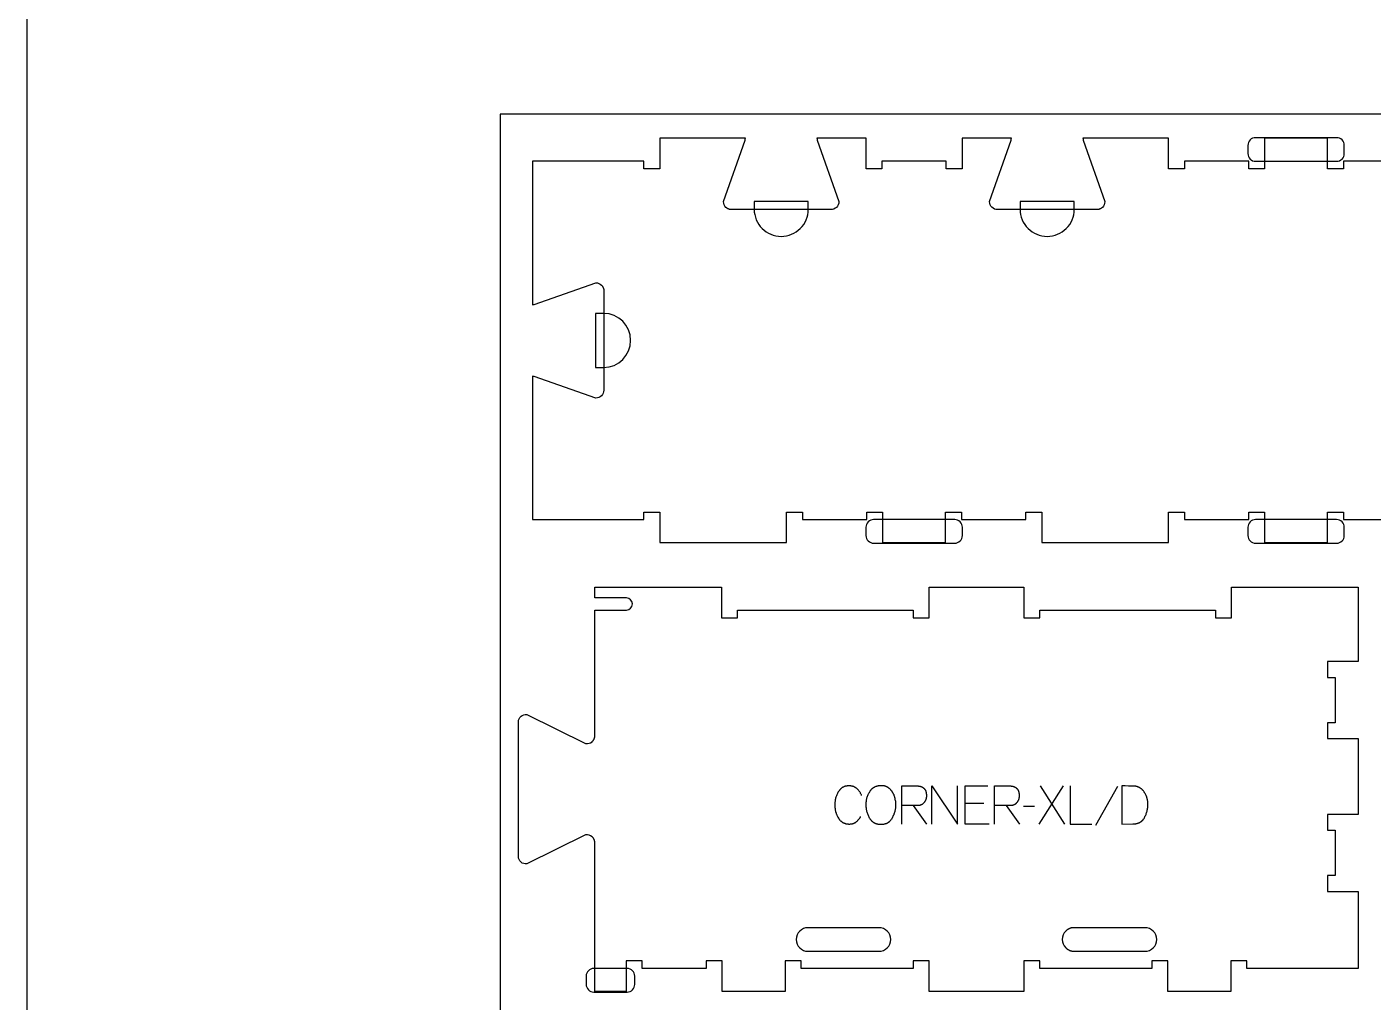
# Model space of a CAD drawing. Extents: x -31012 to -27828, y -17593 to -11999.
# Drawn here: x -31012 to -29955, y -14579 to -13813 of the extents above; entities that cross this region are included whole.
import ezdxf

# ---------------------------------------------------------------- set-up
doc = ezdxf.new("R2010")
doc.units = 0
for name, color, linetype in [('0_SHEET_SPRUCEPLY_2440X122', 1, 'CONTINUOUS'), ('1_ANYTOOL_1MMDEEP_LABELS_S', 2, 'CONTINUOUS'), ('3_ANYTOOL_CUTTHROUGH_INSID', 4, 'CONTINUOUS'), ('4_ANYTOOL_CUTTHROUGH_OUTSI', 5, 'CONTINUOUS'), ('5_ANYTOOL_HALF_MILL_9MM_IN', 3, 'CONTINUOUS'), ('DONOTCUT', 18, 'CONTINUOUS')]:
    doc.layers.add(name, color=color, linetype=linetype)

msp = doc.modelspace()

# ---------------------------------------------------------------- linework, layer by layer
at = {"layer": '0_SHEET_SPRUCEPLY_2440X122'}
msp.add_lwpolyline([(-30640.2, -13881.7), (-30640.2, -15101.7), (-28200.2, -15101.7), (-28200.2, -13881.7)], close=True, dxfattribs=at)
at = {"layer": '1_ANYTOOL_1MMDEEP_LABELS_S'}
for points in [[(-30356.4, -14416.9), (-30356.5, -14416.5), (-30356.7, -14416.1), (-30356.9, -14415.7), (-30357.1, -14415.3), (-30357.3, -14414.9), (-30357.5, -14414.6), (-30357.7, -14414.2), (-30357.9, -14413.9), (-30358.2, -14413.6), (-30358.4, -14413.2), (-30358.7, -14412.9), (-30359, -14412.6), (-30359.2, -14412.3), (-30359.5, -14412), (-30359.8, -14411.8), (-30360.1, -14411.5), (-30360.3, -14411.4), (-30360.4, -14411.2), (-30360.6, -14411.1), (-30360.8, -14411), (-30360.9, -14410.9), (-30361.1, -14410.8), (-30361.3, -14410.7), (-30361.5, -14410.6), (-30361.6, -14410.5), (-30361.8, -14410.4), (-30362, -14410.3), (-30362.2, -14410.2), (-30362.3, -14410.1), (-30362.5, -14410), (-30362.7, -14410), (-30362.9, -14409.9), (-30363.1, -14409.8), (-30363.3, -14409.8), (-30363.5, -14409.7), (-30363.7, -14409.7), (-30363.9, -14409.6), (-30364.1, -14409.6), (-30364.3, -14409.5), (-30364.5, -14409.5), (-30364.7, -14409.5), (-30364.9, -14409.4), (-30365.1, -14409.4), (-30365.4, -14409.4), (-30365.6, -14409.4), (-30365.8, -14409.4), (-30366, -14409.4), (-30366.2, -14409.4), (-30366.6, -14409.4), (-30366.9, -14409.4), (-30367.2, -14409.4), (-30367.6, -14409.4), (-30367.9, -14409.5), (-30368.2, -14409.5), (-30368.5, -14409.6), (-30368.8, -14409.7), (-30369.1, -14409.7), (-30369.4, -14409.8), (-30369.7, -14409.9), (-30370, -14410), (-30370.3, -14410.1), (-30370.4, -14410.2), (-30370.6, -14410.3), (-30370.7, -14410.3), (-30370.8, -14410.4), (-30371, -14410.5), (-30371.1, -14410.5), (-30371.2, -14410.6), (-30371.3, -14410.7), (-30371.5, -14410.8), (-30371.6, -14410.9), (-30371.7, -14410.9), (-30371.8, -14411), (-30372, -14411.1), (-30372.1, -14411.2), (-30372.3, -14411.4), (-30372.6, -14411.6), (-30372.8, -14411.8), (-30373, -14412), (-30373.2, -14412.2), (-30373.4, -14412.5), (-30373.6, -14412.7), (-30373.8, -14413), (-30374, -14413.2), (-30374.2, -14413.5), (-30374.4, -14413.8), (-30374.6, -14414.1), (-30374.9, -14414.7), (-30375.2, -14415.3), (-30375.5, -14415.9), (-30375.8, -14416.5), (-30376.1, -14417.1), (-30376.3, -14417.7), (-30376.5, -14418.4), (-30376.7, -14419), (-30376.8, -14419.6), (-30377, -14420.3), (-30377.1, -14421), (-30377.2, -14421.6), (-30377.3, -14422.3), (-30377.3, -14423), (-30377.4, -14423.7), (-30377.4, -14424.4), (-30377.4, -14425.1), (-30377.3, -14425.8), (-30377.3, -14426.4), (-30377.2, -14427.1), (-30377.1, -14427.8), (-30377, -14428.5), (-30376.8, -14429.1), (-30376.8, -14429.4), (-30376.7, -14429.8), (-30376.6, -14430.1), (-30376.5, -14430.4), (-30376.4, -14430.7), (-30376.3, -14431), (-30376.2, -14431.3), (-30376, -14431.7), (-30375.8, -14432.3), (-30375.5, -14432.9), (-30375.2, -14433.5), (-30374.9, -14434.1), (-30374.5, -14434.7), (-30374.3, -14435), (-30374.2, -14435.3), (-30374, -14435.5), (-30373.8, -14435.8), (-30373.6, -14436), (-30373.4, -14436.3), (-30373.1, -14436.5), (-30372.9, -14436.7), (-30372.7, -14437), (-30372.5, -14437.2), (-30372.2, -14437.4), (-30372.1, -14437.4), (-30372, -14437.5), (-30371.9, -14437.6), (-30371.7, -14437.7), (-30371.6, -14437.8), (-30371.5, -14437.9), (-30371.3, -14438), (-30371.2, -14438.1), (-30371.1, -14438.1), (-30370.9, -14438.2), (-30370.8, -14438.3), (-30370.7, -14438.3), (-30370.4, -14438.5), (-30370.1, -14438.6), (-30369.8, -14438.7), (-30369.5, -14438.8), (-30369.2, -14438.9), (-30368.9, -14439), (-30368.6, -14439.1), (-30368.3, -14439.2), (-30368, -14439.2), (-30367.6, -14439.3), (-30367.3, -14439.3), (-30367, -14439.3), (-30366.6, -14439.4), (-30366.3, -14439.4), (-30365.9, -14439.4), (-30365.5, -14439.4), (-30365.1, -14439.3), (-30365, -14439.3), (-30364.8, -14439.3), (-30364.6, -14439.3), (-30364.4, -14439.3), (-30364.2, -14439.2), (-30364.1, -14439.2), (-30363.9, -14439.2), (-30363.7, -14439.1), (-30363.5, -14439.1), (-30363.4, -14439.1), (-30363.2, -14439), (-30363, -14439), (-30362.9, -14438.9), (-30362.7, -14438.9), (-30362.6, -14438.8), (-30362.4, -14438.7), (-30362.3, -14438.7), (-30362.1, -14438.6), (-30361.9, -14438.5), (-30361.8, -14438.5), (-30361.6, -14438.4), (-30361.5, -14438.3), (-30361.4, -14438.2), (-30361.2, -14438.1), (-30361.1, -14438), (-30360.9, -14437.9), (-30360.8, -14437.8), (-30360.7, -14437.7), (-30360.4, -14437.5), (-30360.1, -14437.3), (-30359.9, -14437.1), (-30359.6, -14436.9), (-30359.4, -14436.6), (-30359.2, -14436.4), (-30358.9, -14436.1), (-30358.7, -14435.9), (-30358.5, -14435.6), (-30358.3, -14435.3), (-30358, -14435.1), (-30357.8, -14434.8), (-30357.6, -14434.5), (-30357.4, -14434.2), (-30357.3, -14433.9), (-30357.1, -14433.5)], [(-30324.7, -14439.4), (-30324.7, -14409.4), (-30313.4, -14409.4), (-30312.9, -14409.4), (-30312.4, -14409.4), (-30312.2, -14409.4), (-30311.9, -14409.4), (-30311.7, -14409.5), (-30311.5, -14409.5), (-30311.3, -14409.5), (-30311.1, -14409.6), (-30310.8, -14409.6), (-30310.6, -14409.7), (-30310.4, -14409.7), (-30310.2, -14409.7), (-30310.1, -14409.8), (-30309.9, -14409.9), (-30309.7, -14409.9), (-30309.5, -14410), (-30309.3, -14410.1), (-30309.1, -14410.1), (-30309, -14410.2), (-30308.8, -14410.3), (-30308.7, -14410.4), (-30308.5, -14410.5), (-30308.3, -14410.6), (-30308.2, -14410.7), (-30308, -14410.8), (-30307.9, -14410.9), (-30307.8, -14411), (-30307.6, -14411.1), (-30307.5, -14411.2), (-30307.4, -14411.3), (-30307.2, -14411.5), (-30307.1, -14411.6), (-30307, -14411.7), (-30306.9, -14411.9), (-30306.8, -14412), (-30306.7, -14412.1), (-30306.6, -14412.3), (-30306.5, -14412.4), (-30306.4, -14412.6), (-30306.3, -14412.8), (-30306.2, -14412.9), (-30306.2, -14413.1), (-30306.1, -14413.3), (-30306, -14413.4), (-30305.9, -14413.6), (-30305.9, -14413.8), (-30305.8, -14414), (-30305.8, -14414.2), (-30305.7, -14414.4), (-30305.7, -14414.6), (-30305.6, -14414.8), (-30305.6, -14415), (-30305.5, -14415.2), (-30305.5, -14415.4), (-30305.5, -14415.6), (-30305.4, -14415.8), (-30305.4, -14416), (-30305.4, -14416.3), (-30305.4, -14416.7), (-30305.4, -14417.2), (-30305.4, -14417.4), (-30305.4, -14417.6), (-30305.4, -14417.7), (-30305.4, -14417.9), (-30305.4, -14418.1), (-30305.4, -14418.3), (-30305.5, -14418.4), (-30305.5, -14418.6), (-30305.5, -14418.8), (-30305.6, -14418.9), (-30305.6, -14419.1), (-30305.6, -14419.3), (-30305.7, -14419.4), (-30305.7, -14419.6), (-30305.8, -14419.8), (-30305.8, -14419.9), (-30305.9, -14420.1), (-30305.9, -14420.3), (-30306, -14420.4), (-30306.1, -14420.6), (-30306.1, -14420.7), (-30306.2, -14420.9), (-30306.3, -14421), (-30306.4, -14421.2), (-30306.5, -14421.3), (-30306.6, -14421.5), (-30306.6, -14421.7), (-30306.7, -14421.8), (-30306.8, -14422), (-30306.9, -14422.1), (-30307, -14422.3), (-30307.2, -14422.4), (-30307.3, -14422.5), (-30307.4, -14422.7), (-30307.5, -14422.8), (-30307.6, -14423), (-30307.7, -14423.1), (-30307.9, -14423.2), (-30308, -14423.3), (-30308.1, -14423.4), (-30308.3, -14423.5), (-30308.4, -14423.7), (-30308.5, -14423.8), (-30308.7, -14423.9), (-30308.8, -14423.9), (-30308.9, -14424), (-30309.1, -14424.1), (-30309.2, -14424.2), (-30309.4, -14424.3), (-30309.5, -14424.3), (-30309.7, -14424.4), (-30309.9, -14424.5), (-30310, -14424.5), (-30310.2, -14424.6), (-30310.3, -14424.6), (-30310.5, -14424.7), (-30310.7, -14424.7), (-30310.9, -14424.7), (-30311, -14424.8), (-30311.2, -14424.8), (-30311.4, -14424.8), (-30311.6, -14424.8), (-30311.8, -14424.8), (-30313.7, -14424.9), (-30315.7, -14424.9), (-30324.7, -14424.9)], [(-30301.2, -14439.4), (-30301.2, -14409.4), (-30281.1, -14439.4), (-30281.1, -14409.4)], [(-30256.1, -14439.4), (-30275.1, -14439.4), (-30275.1, -14409.4), (-30257.3, -14409.4)], [(-30251.9, -14439.4), (-30251.9, -14409.4), (-30240.5, -14409.4), (-30240, -14409.4), (-30239.5, -14409.4), (-30239.3, -14409.4), (-30239.1, -14409.4), (-30238.8, -14409.5), (-30238.6, -14409.5), (-30238.4, -14409.5), (-30238.2, -14409.6), (-30238, -14409.6), (-30237.8, -14409.7), (-30237.6, -14409.7), (-30237.4, -14409.7), (-30237.2, -14409.8), (-30237, -14409.9), (-30236.8, -14409.9), (-30236.6, -14410), (-30236.5, -14410.1), (-30236.3, -14410.1), (-30236.1, -14410.2), (-30236, -14410.3), (-30235.8, -14410.4), (-30235.6, -14410.5), (-30235.5, -14410.6), (-30235.3, -14410.7), (-30235.2, -14410.8), (-30235, -14410.9), (-30234.9, -14411), (-30234.8, -14411.1), (-30234.6, -14411.2), (-30234.5, -14411.3), (-30234.4, -14411.5), (-30234.3, -14411.6), (-30234.2, -14411.7), (-30234, -14411.9), (-30233.9, -14412), (-30233.8, -14412.1), (-30233.7, -14412.3), (-30233.6, -14412.4), (-30233.6, -14412.6), (-30233.5, -14412.8), (-30233.4, -14412.9), (-30233.3, -14413.1), (-30233.2, -14413.3), (-30233.2, -14413.4), (-30233.1, -14413.6), (-30233, -14413.8), (-30233, -14414), (-30232.9, -14414.2), (-30232.9, -14414.4), (-30232.8, -14414.6), (-30232.8, -14414.8), (-30232.7, -14415), (-30232.7, -14415.2), (-30232.6, -14415.4), (-30232.6, -14415.6), (-30232.6, -14415.8), (-30232.6, -14416), (-30232.6, -14416.3), (-30232.5, -14416.7), (-30232.5, -14417.2), (-30232.5, -14417.4), (-30232.5, -14417.6), (-30232.5, -14417.7), (-30232.6, -14417.9), (-30232.6, -14418.1), (-30232.6, -14418.3), (-30232.6, -14418.4), (-30232.6, -14418.6), (-30232.7, -14418.8), (-30232.7, -14418.9), (-30232.7, -14419.1), (-30232.8, -14419.3), (-30232.8, -14419.4), (-30232.9, -14419.6), (-30232.9, -14419.8), (-30233, -14419.9), (-30233, -14420.1), (-30233.1, -14420.3), (-30233.1, -14420.4), (-30233.2, -14420.6), (-30233.3, -14420.7), (-30233.4, -14420.9), (-30233.4, -14421), (-30233.5, -14421.2), (-30233.6, -14421.3), (-30233.7, -14421.5), (-30233.8, -14421.7), (-30233.9, -14421.8), (-30234, -14422), (-30234.1, -14422.1), (-30234.2, -14422.3), (-30234.3, -14422.4), (-30234.4, -14422.5), (-30234.5, -14422.7), (-30234.6, -14422.8), (-30234.8, -14423), (-30234.9, -14423.1), (-30235, -14423.2), (-30235.1, -14423.3), (-30235.3, -14423.4), (-30235.4, -14423.5), (-30235.5, -14423.7), (-30235.7, -14423.8), (-30235.8, -14423.9), (-30235.9, -14423.9), (-30236.1, -14424), (-30236.2, -14424.1), (-30236.4, -14424.2), (-30236.5, -14424.3), (-30236.7, -14424.3), (-30236.8, -14424.4), (-30237, -14424.5), (-30237.2, -14424.5), (-30237.3, -14424.6), (-30237.5, -14424.6), (-30237.7, -14424.7), (-30237.8, -14424.7), (-30238, -14424.7), (-30238.2, -14424.8), (-30238.3, -14424.8), (-30238.5, -14424.8), (-30238.7, -14424.8), (-30238.9, -14424.8), (-30240.8, -14424.9), (-30242.9, -14424.9), (-30251.8, -14424.9)], [(-30198.1, -14409.4), (-30217, -14439.4)], [(-30196.8, -14439.4), (-30215.8, -14409.4)], [(-30192.5, -14409.4), (-30192.5, -14439.4), (-30175.4, -14439.4)], [(-30155.3, -14409.8), (-30172.5, -14440.6)], [(-30315.7, -14424.9), (-30305.3, -14439.4)], [(-30260.4, -14423.3), (-30275.1, -14423.3)], [(-30242.9, -14424.9), (-30232.4, -14439.4)], [(-30220.4, -14425.5), (-30229.2, -14425.6)]]:
    msp.add_lwpolyline(points, dxfattribs=at)
for points in [[(-30340.7, -14409), (-30340.4, -14409), (-30340, -14409.1), (-30339.6, -14409.1), (-30339.3, -14409.1), (-30339.1, -14409.1), (-30338.9, -14409.2), (-30338.8, -14409.2), (-30338.6, -14409.2), (-30338.4, -14409.3), (-30338.3, -14409.3), (-30338.1, -14409.4), (-30338, -14409.4), (-30337.8, -14409.4), (-30337.6, -14409.5), (-30337.5, -14409.6), (-30337.3, -14409.6), (-30337.2, -14409.7), (-30337, -14409.7), (-30336.9, -14409.8), (-30336.7, -14409.9), (-30336.6, -14409.9), (-30336.5, -14410), (-30336.3, -14410.1), (-30336.2, -14410.2), (-30336, -14410.2), (-30335.9, -14410.3), (-30335.8, -14410.4), (-30335.6, -14410.5), (-30335.4, -14410.7), (-30335.1, -14410.9), (-30334.9, -14411.1), (-30334.6, -14411.3), (-30334.4, -14411.5), (-30334.2, -14411.7), (-30333.9, -14412), (-30333.7, -14412.2), (-30333.5, -14412.4), (-30333.3, -14412.7), (-30333.1, -14412.9), (-30332.9, -14413.2), (-30332.7, -14413.4), (-30332.5, -14413.7), (-30332.4, -14414), (-30332.2, -14414.3), (-30332, -14414.5), (-30331.9, -14414.8), (-30331.7, -14415.1), (-30331.6, -14415.4), (-30331.4, -14415.7), (-30331.3, -14416), (-30331.1, -14416.3), (-30331, -14416.6), (-30330.9, -14417), (-30330.8, -14417.3), (-30330.7, -14417.6), (-30330.6, -14417.9), (-30330.5, -14418.3), (-30330.4, -14418.6), (-30330.3, -14418.9), (-30330.2, -14419.3), (-30330.1, -14420), (-30329.9, -14420.6), (-30329.8, -14421.3), (-30329.7, -14422), (-30329.7, -14422.6), (-30329.6, -14423.3), (-30329.6, -14423.9), (-30329.6, -14424.5), (-30329.6, -14425.2), (-30329.6, -14425.8), (-30329.7, -14426.5), (-30329.8, -14427.1), (-30329.9, -14427.7), (-30330, -14428.4), (-30330.1, -14429), (-30330.3, -14429.6), (-30330.5, -14430.3), (-30330.7, -14430.9), (-30330.9, -14431.6), (-30331.1, -14432.2), (-30331.4, -14432.8), (-30331.7, -14433.5), (-30332, -14434.1), (-30332.4, -14434.7), (-30332.5, -14435.1), (-30332.7, -14435.4), (-30332.9, -14435.7), (-30333.1, -14435.9), (-30333.3, -14436.2), (-30333.5, -14436.5), (-30333.7, -14436.7), (-30333.9, -14437), (-30334.1, -14437.1), (-30334.2, -14437.2), (-30334.3, -14437.3), (-30334.4, -14437.4), (-30334.5, -14437.5), (-30334.6, -14437.6), (-30334.8, -14437.8), (-30334.9, -14437.9), (-30335, -14438), (-30335.1, -14438), (-30335.3, -14438.1), (-30335.4, -14438.2), (-30335.5, -14438.3), (-30335.7, -14438.4), (-30335.8, -14438.5), (-30335.9, -14438.6), (-30336.1, -14438.6), (-30336.2, -14438.7), (-30336.3, -14438.8), (-30336.5, -14438.9), (-30336.6, -14438.9), (-30336.8, -14439), (-30336.9, -14439.1), (-30337.1, -14439.1), (-30337.2, -14439.2), (-30337.4, -14439.2), (-30337.5, -14439.3), (-30337.7, -14439.3), (-30338, -14439.4), (-30338.3, -14439.5), (-30338.6, -14439.6), (-30339, -14439.7), (-30339.3, -14439.7), (-30339.6, -14439.8), (-30340, -14439.8), (-30340.3, -14439.8), (-30340.7, -14439.8), (-30341.1, -14439.8), (-30341.5, -14439.8), (-30341.8, -14439.8), (-30342.2, -14439.8), (-30342.6, -14439.8), (-30342.9, -14439.7), (-30343.3, -14439.7), (-30343.6, -14439.6), (-30344, -14439.5), (-30344.3, -14439.4), (-30344.6, -14439.3), (-30344.8, -14439.3), (-30344.9, -14439.2), (-30345.1, -14439.2), (-30345.2, -14439.1), (-30345.4, -14439.1), (-30345.5, -14439), (-30345.7, -14438.9), (-30345.8, -14438.9), (-30346, -14438.8), (-30346.1, -14438.7), (-30346.3, -14438.6), (-30346.4, -14438.5), (-30346.5, -14438.5), (-30346.7, -14438.4), (-30346.8, -14438.3), (-30346.9, -14438.2), (-30347.1, -14438.1), (-30347.2, -14438), (-30347.3, -14437.9), (-30347.5, -14437.8), (-30347.6, -14437.7), (-30347.7, -14437.6), (-30347.8, -14437.5), (-30348, -14437.4), (-30348.1, -14437.3), (-30348.2, -14437.2), (-30348.3, -14437), (-30348.4, -14436.9), (-30348.5, -14436.8), (-30348.6, -14436.7), (-30348.9, -14436.4), (-30349.1, -14436.2), (-30349.3, -14435.9), (-30349.5, -14435.6), (-30349.7, -14435.3), (-30349.8, -14435), (-30350, -14434.7), (-30350.4, -14434), (-30350.7, -14433.4), (-30351, -14432.7), (-30351.2, -14432.1), (-30351.5, -14431.4), (-30351.7, -14430.8), (-30351.9, -14430.1), (-30352.1, -14429.5), (-30352.3, -14428.8), (-30352.4, -14428.2), (-30352.5, -14427.5), (-30352.6, -14426.9), (-30352.7, -14426.2), (-30352.7, -14425.6), (-30352.8, -14424.9), (-30352.8, -14424.2), (-30352.8, -14423.6), (-30352.7, -14422.9), (-30352.7, -14422.2), (-30352.6, -14421.5), (-30352.5, -14420.8), (-30352.4, -14420.2), (-30352.2, -14419.5), (-30352.1, -14418.9), (-30351.9, -14418.2), (-30351.6, -14417.6), (-30351.4, -14416.9), (-30351.2, -14416.3), (-30350.9, -14415.7), (-30350.6, -14415.1), (-30350.2, -14414.5), (-30349.9, -14413.9), (-30349.7, -14413.6), (-30349.5, -14413.3), (-30349.3, -14413), (-30349.1, -14412.7), (-30348.9, -14412.5), (-30348.7, -14412.2), (-30348.5, -14412), (-30348.2, -14411.7), (-30348.1, -14411.6), (-30348, -14411.5), (-30347.9, -14411.4), (-30347.8, -14411.3), (-30347.6, -14411.2), (-30347.5, -14411.1), (-30347.4, -14411), (-30347.2, -14410.9), (-30347.1, -14410.8), (-30347, -14410.7), (-30346.8, -14410.6), (-30346.7, -14410.6), (-30346.6, -14410.5), (-30346.4, -14410.4), (-30346.3, -14410.3), (-30346.2, -14410.2), (-30346, -14410.2), (-30345.9, -14410.1), (-30345.6, -14410), (-30345.3, -14409.8), (-30345, -14409.7), (-30344.6, -14409.6), (-30344.3, -14409.5), (-30344, -14409.4), (-30343.7, -14409.3), (-30343.3, -14409.3), (-30343, -14409.2), (-30342.6, -14409.1), (-30342.2, -14409.1), (-30341.9, -14409.1), (-30341.5, -14409.1), (-30341.1, -14409)], [(-30151.9, -14409.4), (-30151.9, -14439.4), (-30143.3, -14439.3), (-30142.9, -14439.3), (-30142.5, -14439.3), (-30142.1, -14439.2), (-30141.7, -14439.2), (-30141.4, -14439.1), (-30141, -14439.1), (-30140.6, -14439), (-30140.3, -14438.9), (-30139.9, -14438.9), (-30139.6, -14438.8), (-30139.2, -14438.7), (-30138.9, -14438.5), (-30138.6, -14438.4), (-30138.4, -14438.4), (-30138.3, -14438.3), (-30138.1, -14438.2), (-30138, -14438.1), (-30137.8, -14438.1), (-30137.7, -14438), (-30137.6, -14437.9), (-30137.4, -14437.8), (-30137.3, -14437.7), (-30137.1, -14437.7), (-30137, -14437.6), (-30136.9, -14437.5), (-30136.7, -14437.4), (-30136.6, -14437.3), (-30136.5, -14437.2), (-30136.4, -14437.1), (-30136.2, -14437), (-30136.1, -14436.9), (-30136, -14436.8), (-30135.9, -14436.7), (-30135.8, -14436.6), (-30135.6, -14436.4), (-30135.5, -14436.3), (-30135.4, -14436.2), (-30135.3, -14436.1), (-30135.2, -14436), (-30135.1, -14435.8), (-30135, -14435.7), (-30134.9, -14435.6), (-30134.8, -14435.4), (-30134.7, -14435.3), (-30134.6, -14435.2), (-30134.4, -14434.9), (-30134.2, -14434.6), (-30134.1, -14434.3), (-30133.8, -14433.7), (-30133.5, -14433), (-30133.2, -14432.4), (-30132.9, -14431.8), (-30132.7, -14431.1), (-30132.5, -14430.5), (-30132.3, -14429.8), (-30132.1, -14429.2), (-30132, -14428.5), (-30131.8, -14427.8), (-30131.7, -14427.2), (-30131.6, -14426.5), (-30131.6, -14425.8), (-30131.5, -14425.1), (-30131.5, -14424.4), (-30131.5, -14423.7), (-30131.5, -14423.1), (-30131.5, -14422.5), (-30131.6, -14421.9), (-30131.6, -14421.3), (-30131.7, -14420.8), (-30131.8, -14420.5), (-30131.8, -14420.2), (-30131.9, -14419.9), (-30131.9, -14419.6), (-30132, -14419.4), (-30132.1, -14419.1), (-30132.2, -14418.8), (-30132.3, -14418.5), (-30132.3, -14418.3), (-30132.4, -14418), (-30132.5, -14417.7), (-30132.6, -14417.5), (-30132.7, -14417.2), (-30132.9, -14416.9), (-30133.1, -14416.4), (-30133.4, -14415.9), (-30133.7, -14415.4), (-30134, -14414.9), (-30134.1, -14414.6), (-30134.3, -14414.3), (-30134.5, -14414), (-30134.7, -14413.7), (-30135, -14413.4), (-30135.2, -14413.2), (-30135.4, -14412.9), (-30135.6, -14412.7), (-30135.8, -14412.4), (-30136, -14412.2), (-30136.3, -14412), (-30136.5, -14411.8), (-30136.7, -14411.6), (-30137, -14411.4), (-30137.2, -14411.2), (-30137.5, -14411.1), (-30137.7, -14410.9), (-30138, -14410.8), (-30138.2, -14410.6), (-30138.5, -14410.5), (-30138.7, -14410.4), (-30139, -14410.3), (-30139.3, -14410.2), (-30139.6, -14410.1), (-30139.8, -14410), (-30140.1, -14409.9), (-30140.4, -14409.8), (-30140.7, -14409.8), (-30141, -14409.7), (-30141.3, -14409.7), (-30141.6, -14409.7), (-30141.9, -14409.7), (-30144.3, -14409.5), (-30146.8, -14409.5), (-30149.3, -14409.4)]]:
    msp.add_lwpolyline(points, close=True, dxfattribs=at)
at = {"layer": '3_ANYTOOL_CUTTHROUGH_INSID', "color": 4}
for points in [[(-30398.4, -14539.3), (-30342.7, -14539.3, 1), (-30342.7, -14520.8), (-30398.4, -14520.8, 1)], [(-30133.8, -14520.8), (-30189.5, -14520.8), (-30189.7, -14520.8), (-30189.9, -14520.8), (-30190.1, -14520.8), (-30190.4, -14520.8), (-30190.6, -14520.8), (-30190.8, -14520.9), (-30191, -14520.9), (-30191.3, -14520.9), (-30191.5, -14521), (-30191.7, -14521), (-30191.9, -14521.1), (-30192.2, -14521.2), (-30192.4, -14521.2), (-30192.6, -14521.3), (-30192.8, -14521.4), (-30193, -14521.5), (-30193.2, -14521.6), (-30193.4, -14521.6), (-30193.6, -14521.7), (-30193.8, -14521.9), (-30194, -14522), (-30194.2, -14522.1), (-30194.4, -14522.2), (-30194.6, -14522.3), (-30194.8, -14522.5), (-30195, -14522.6), (-30195.2, -14522.7), (-30195.4, -14522.9), (-30195.5, -14523), (-30195.7, -14523.2), (-30195.9, -14523.3), (-30196, -14523.5, 0.414218), (-30196, -14536.5), (-30195.9, -14536.7), (-30195.7, -14536.9), (-30195.5, -14537), (-30195.4, -14537.1), (-30195.2, -14537.3), (-30195, -14537.4), (-30194.8, -14537.6), (-30194.6, -14537.7), (-30194.4, -14537.8), (-30194.2, -14537.9), (-30194, -14538), (-30193.8, -14538.2), (-30193.6, -14538.3), (-30193.4, -14538.4), (-30193.2, -14538.5), (-30193, -14538.6), (-30192.8, -14538.6), (-30192.6, -14538.7), (-30192.4, -14538.8), (-30192.2, -14538.9), (-30191.9, -14538.9), (-30191.7, -14539), (-30191.5, -14539), (-30191.3, -14539.1), (-30191, -14539.1), (-30190.8, -14539.2), (-30190.6, -14539.2), (-30190.4, -14539.2), (-30190.1, -14539.2), (-30189.9, -14539.2), (-30189.7, -14539.3), (-30189.5, -14539.3), (-30133.8, -14539.3, 1)]]:
    msp.add_lwpolyline(points, format="xyb", close=True, dxfattribs=at)
at = {"layer": '4_ANYTOOL_CUTTHROUGH_OUTSI', "color": 5}
msp.add_lwpolyline([(-29927.3, -13918.8), (-29977.8, -13918.8), (-29977.8, -13924.8), (-29990.3, -13924.8), (-29990.3, -13900.8), (-30039.8, -13900.8), (-30039.8, -13924.8), (-30052.3, -13924.8), (-30052.3, -13918.8), (-30102.8, -13918.8), (-30102.8, -13924.8), (-30115.3, -13924.8), (-30115.3, -13900.8), (-30182.5, -13900.8), (-30182.5, -13900.8, 0.061485), (-30182.2, -13902.2), (-30165.3, -13950.5), (-30165.3, -13950.5), (-30165.3, -13950.6), (-30165.3, -13950.6, -0.198912), (-30167.2, -13955), (-30167.3, -13955.1), (-30167.4, -13955.2), (-30167.5, -13955.3), (-30167.6, -13955.4), (-30167.7, -13955.5), (-30167.8, -13955.6), (-30168, -13955.7), (-30168.1, -13955.7), (-30168.2, -13955.8), (-30168.4, -13955.9), (-30168.5, -13956), (-30168.6, -13956.1), (-30168.8, -13956.1), (-30168.9, -13956.2), (-30169, -13956.3), (-30169.2, -13956.3), (-30169.3, -13956.4), (-30169.5, -13956.4), (-30169.6, -13956.5), (-30169.8, -13956.5), (-30169.9, -13956.6), (-30170.1, -13956.6), (-30170.2, -13956.7), (-30170.4, -13956.7), (-30170.5, -13956.7), (-30170.7, -13956.7), (-30170.8, -13956.8), (-30171, -13956.8), (-30171.1, -13956.8), (-30171.3, -13956.8), (-30171.4, -13956.8), (-30171.6, -13956.8), (-30249.6, -13956.8, -0.414214), (-30255.8, -13950.6), (-30255.8, -13950.5), (-30255.8, -13950.5), (-30238.9, -13902.2), (-30238.9, -13902.2, 0.061485), (-30238.7, -13900.8), (-30277.3, -13900.8), (-30277.3, -13924.8), (-30289.8, -13924.8), (-30289.8, -13918.8), (-30340.3, -13918.8), (-30340.3, -13924.8), (-30352.8, -13924.8), (-30352.8, -13900.8), (-30391.4, -13900.8), (-30391.4, -13900.8, 0.061485), (-30391.1, -13902.2), (-30374.2, -13950.5), (-30374.2, -13950.5), (-30374.2, -13950.6), (-30374.2, -13950.6, -0.414214), (-30380.5, -13956.8), (-30458.5, -13956.8), (-30458.6, -13956.8), (-30458.8, -13956.8), (-30458.9, -13956.8), (-30459.1, -13956.8), (-30459.2, -13956.8), (-30459.4, -13956.7), (-30459.5, -13956.7), (-30459.7, -13956.7), (-30459.8, -13956.7), (-30460, -13956.6), (-30460.1, -13956.6), (-30460.3, -13956.5), (-30460.4, -13956.5), (-30460.6, -13956.4), (-30460.7, -13956.4), (-30460.9, -13956.3), (-30461, -13956.3), (-30461.2, -13956.2), (-30461.3, -13956.1), (-30461.4, -13956.1), (-30461.6, -13956), (-30461.7, -13955.9), (-30461.8, -13955.8), (-30462, -13955.7), (-30462.1, -13955.7), (-30462.2, -13955.6), (-30462.3, -13955.5), (-30462.5, -13955.4), (-30462.6, -13955.3), (-30462.7, -13955.2), (-30462.8, -13955.1), (-30462.9, -13955, -0.198912), (-30464.7, -13950.6), (-30464.7, -13950.5), (-30464.7, -13950.5), (-30447.8, -13902.2), (-30447.8, -13902.2, 0.061485), (-30447.6, -13900.8), (-30465, -13900.8), (-30514.8, -13900.8), (-30514.8, -13900.8), (-30514.8, -13924.6), (-30514.8, -13924.8), (-30527.3, -13924.8), (-30527.3, -13918.8), (-30614.8, -13918.8), (-30614.8, -14031.5), (-30614.8, -14031.5, 0.061485), (-30613.4, -14031.2), (-30565.1, -14014.3), (-30565.1, -14014.3), (-30565, -14014.3), (-30565, -14014.3, -0.198912), (-30560.6, -14016.1), (-30560.5, -14016.2), (-30560.4, -14016.4), (-30560.3, -14016.5), (-30560.2, -14016.6), (-30560.1, -14016.7), (-30560, -14016.8), (-30559.9, -14016.9), (-30559.8, -14017.1), (-30559.8, -14017.2), (-30559.7, -14017.3), (-30559.6, -14017.5), (-30559.5, -14017.6), (-30559.5, -14017.7), (-30559.4, -14017.9), (-30559.3, -14018), (-30559.3, -14018.2), (-30559.2, -14018.3), (-30559.1, -14018.5), (-30559.1, -14018.6), (-30559, -14018.8), (-30559, -14018.9), (-30559, -14019), (-30558.9, -14019.2), (-30558.9, -14019.4), (-30558.9, -14019.5), (-30558.8, -14019.7), (-30558.8, -14019.8), (-30558.8, -14020), (-30558.8, -14020.1), (-30558.8, -14020.3), (-30558.8, -14020.4), (-30558.8, -14020.6), (-30558.8, -14098.6, -0.414214), (-30565, -14104.8), (-30565.1, -14104.8), (-30565.1, -14104.8), (-30565.1, -14104.8), (-30613.4, -14087.9, 0.061485), (-30614.8, -14087.7), (-30614.8, -14200.3), (-30527.3, -14200.3), (-30527.3, -14194.3), (-30514.8, -14194.3), (-30514.8, -14218.3), (-30415.3, -14218.3), (-30415.3, -14194.3), (-30402.8, -14194.3), (-30402.8, -14200.3), (-30352.3, -14200.3), (-30352.3, -14194.3), (-30352, -14194.3), (-30352, -14194.3), (-30340, -14194.3), (-30339.8, -14194.3), (-30339.8, -14194.6), (-30339.8, -14218.3), (-30290.3, -14218.3), (-30290.3, -14194.6), (-30290.3, -14194.3), (-30277.8, -14194.3), (-30277.8, -14200.3), (-30227.3, -14200.3), (-30227.3, -14194.3), (-30214.8, -14194.3), (-30214.8, -14218.3), (-30115.3, -14218.3), (-30115.3, -14194.3), (-30102.8, -14194.3), (-30102.8, -14200.3), (-30052.3, -14200.3), (-30052.3, -14194.3), (-30052, -14194.3), (-30052, -14194.3), (-30040, -14194.3), (-30039.8, -14194.3), (-30039.8, -14194.6), (-30039.8, -14218.3), (-29990.3, -14218.3), (-29990.3, -14194.6), (-29990.3, -14194.3), (-29977.8, -14194.3), (-29977.8, -14200.3), (-29927.3, -14200.3)], format="xyb", dxfattribs=at)
msp.add_lwpolyline([(-29990.1, -14492.3), (-29966.3, -14492.3), (-29966.3, -14552.8), (-30053.8, -14552.8), (-30053.8, -14546.8), (-30066.3, -14546.8), (-30066.3, -14547), (-30066.3, -14547), (-30066.3, -14570.8), (-30115.8, -14570.8), (-30115.8, -14546.8), (-30128.3, -14546.8), (-30128.3, -14552.8), (-30216.3, -14552.8), (-30216.3, -14546.8), (-30228.8, -14546.8), (-30228.8, -14570.8), (-30303.3, -14570.8), (-30303.3, -14546.8), (-30315.8, -14546.8), (-30315.8, -14552.8), (-30403.8, -14552.8), (-30403.8, -14546.8), (-30416.3, -14546.8), (-30416.3, -14547), (-30416.3, -14570.8), (-30465.8, -14570.8), (-30465.8, -14546.8), (-30478.3, -14546.8), (-30478.3, -14552.8), (-30528.8, -14552.8), (-30528.8, -14546.8), (-30541.3, -14546.8), (-30541.3, -14570.8), (-30565.8, -14570.8), (-30565.8, -14454.1), (-30565.8, -14454.1), (-30565.8, -14453.9), (-30565.8, -14453.8), (-30565.9, -14453.6), (-30565.9, -14453.4), (-30565.9, -14453.3), (-30565.9, -14453.1), (-30565.9, -14452.9), (-30566, -14452.8), (-30566, -14452.6), (-30566.1, -14452.4), (-30566.1, -14452.3), (-30566.2, -14452.1), (-30566.2, -14451.9), (-30566.3, -14451.8), (-30566.3, -14451.6), (-30566.4, -14451.5), (-30566.5, -14451.3), (-30566.6, -14451.2), (-30566.6, -14451), (-30566.7, -14450.9), (-30566.8, -14450.7), (-30566.9, -14450.6), (-30567, -14450.4), (-30567.1, -14450.3), (-30567.2, -14450.2), (-30567.3, -14450), (-30567.4, -14449.9), (-30567.6, -14449.8), (-30567.7, -14449.7), (-30567.8, -14449.5), (-30567.9, -14449.4), (-30568, -14449.3, 0.220464), (-30573.1, -14447.9), (-30573.1, -14447.9), (-30573.2, -14447.9), (-30619.2, -14470.6), (-30619.2, -14470.6, -0.461531), (-30625.8, -14464.9), (-30625.8, -14359.1, -0.461531), (-30619.2, -14353.4), (-30573.2, -14376.1), (-30573.1, -14376.1), (-30573.1, -14376.1), (-30573.1, -14376.1, 0.220464), (-30568, -14374.7), (-30567.9, -14374.6), (-30567.8, -14374.5), (-30567.7, -14374.4), (-30567.6, -14374.2), (-30567.4, -14374.1), (-30567.3, -14374), (-30567.2, -14373.9), (-30567.1, -14373.7), (-30567, -14373.6), (-30566.9, -14373.4), (-30566.8, -14373.3), (-30566.7, -14373.2), (-30566.6, -14373), (-30566.6, -14372.9), (-30566.5, -14372.7), (-30566.4, -14372.6), (-30566.3, -14372.4), (-30566.3, -14372.2), (-30566.2, -14372.1), (-30566.2, -14371.9), (-30566.1, -14371.8), (-30566.1, -14371.6), (-30566, -14371.4), (-30566, -14371.3), (-30565.9, -14371.1), (-30565.9, -14370.9), (-30565.9, -14370.8), (-30565.9, -14370.6), (-30565.9, -14370.4), (-30565.8, -14370.3), (-30565.8, -14370.1), (-30565.8, -14369.9), (-30565.8, -14271.3), (-30541.1, -14271.3), (-30541.1, -14271.3, 1), (-30541.1, -14261.8), (-30565.8, -14261.8), (-30565.8, -14253.3), (-30466.3, -14253.3), (-30466.3, -14253.3), (-30466.3, -14277), (-30466.3, -14277.3), (-30453.8, -14277.3), (-30453.8, -14271.3), (-30416.1, -14271.3), (-30315.8, -14271.3), (-30315.8, -14277.3), (-30303.3, -14277.3), (-30303.3, -14253.3), (-30228.8, -14253.3), (-30228.8, -14277.3), (-30216.3, -14277.3), (-30216.3, -14271.3), (-30116.1, -14271.3), (-30078.3, -14271.3), (-30078.3, -14277.3), (-30065.8, -14277.3), (-30065.8, -14277), (-30065.8, -14277), (-30065.8, -14253.3), (-29966.3, -14253.3), (-29966.3, -14311.8), (-29990.3, -14311.8), (-29990.3, -14324.3), (-29984.3, -14324.3), (-29984.3, -14359.8), (-29990.3, -14359.8), (-29990.3, -14372.3), (-29966.3, -14372.3), (-29966.3, -14431.8), (-29990.3, -14431.8), (-29990.3, -14444.3), (-29984.3, -14444.3), (-29984.3, -14479.8), (-29990.3, -14479.8), (-29990.3, -14492.3), (-29990.1, -14492.3)], format="xyb", close=True, dxfattribs=at)
at = {"layer": '5_ANYTOOL_HALF_MILL_9MM_IN', "color": 3}
for points in [[(-30046.9, -13900.3, 0.414214), (-30052.9, -13906.3), (-30052.9, -13912.8, 0.414214), (-30046.9, -13918.8), (-29983.2, -13918.8, 0.414214), (-29977.2, -13912.8), (-29977.2, -13906.3, 0.414214), (-29983.2, -13900.3)], [(-30440.7, -13956.6, 0.414214), (-30419.5, -13977.8, 0.414214), (-30398.2, -13956.6), (-30398.2, -13956.3), (-30398.2, -13950.3), (-30440.7, -13950.3), (-30440.7, -13956.3), (-30440.7, -13956.6)], [(-30231.8, -13956.6, 0.414214), (-30210.6, -13977.8, 0.414214), (-30189.3, -13956.6), (-30189.3, -13956.3), (-30189.3, -13950.3), (-30231.8, -13950.3), (-30231.8, -13956.3), (-30231.8, -13956.6)], [(-30559, -14080.8, 1), (-30559, -14038.3), (-30559.3, -14038.3), (-30565.3, -14038.3), (-30565.3, -14080.8), (-30559.3, -14080.8), (-30559, -14080.8)], [(-30346.9, -14200.3, 0.414214), (-30352.9, -14206.3), (-30352.9, -14212.8, 0.414214), (-30346.9, -14218.8), (-30283.2, -14218.8, 0.414214), (-30277.2, -14212.8), (-30277.2, -14206.3, 0.414214), (-30283.2, -14200.3)], [(-30046.9, -14200.3, 0.414214), (-30052.9, -14206.3), (-30052.9, -14212.8, 0.414214), (-30046.9, -14218.8), (-29983.2, -14218.8, 0.414214), (-29977.2, -14212.8), (-29977.2, -14206.3, 0.414214), (-29983.2, -14200.3)], [(-30566.7, -14552.8, 0.414214), (-30572.7, -14558.8), (-30572.7, -14565.3, 0.414214), (-30566.7, -14571.3), (-30540.5, -14571.3, 0.414214), (-30534.5, -14565.3), (-30534.5, -14558.8, 0.414214), (-30540.5, -14552.8)]]:
    msp.add_lwpolyline(points, format="xyb", close=True, dxfattribs=at)
at = {"layer": 'DONOTCUT'}
msp.add_lwpolyline([(-31011.9, -17592.7), (-27828.5, -17592.7), (-27828.5, -11999.3), (-31011.9, -11999.3)], close=True, dxfattribs=at)

doc.saveas('drawing.dxf')
